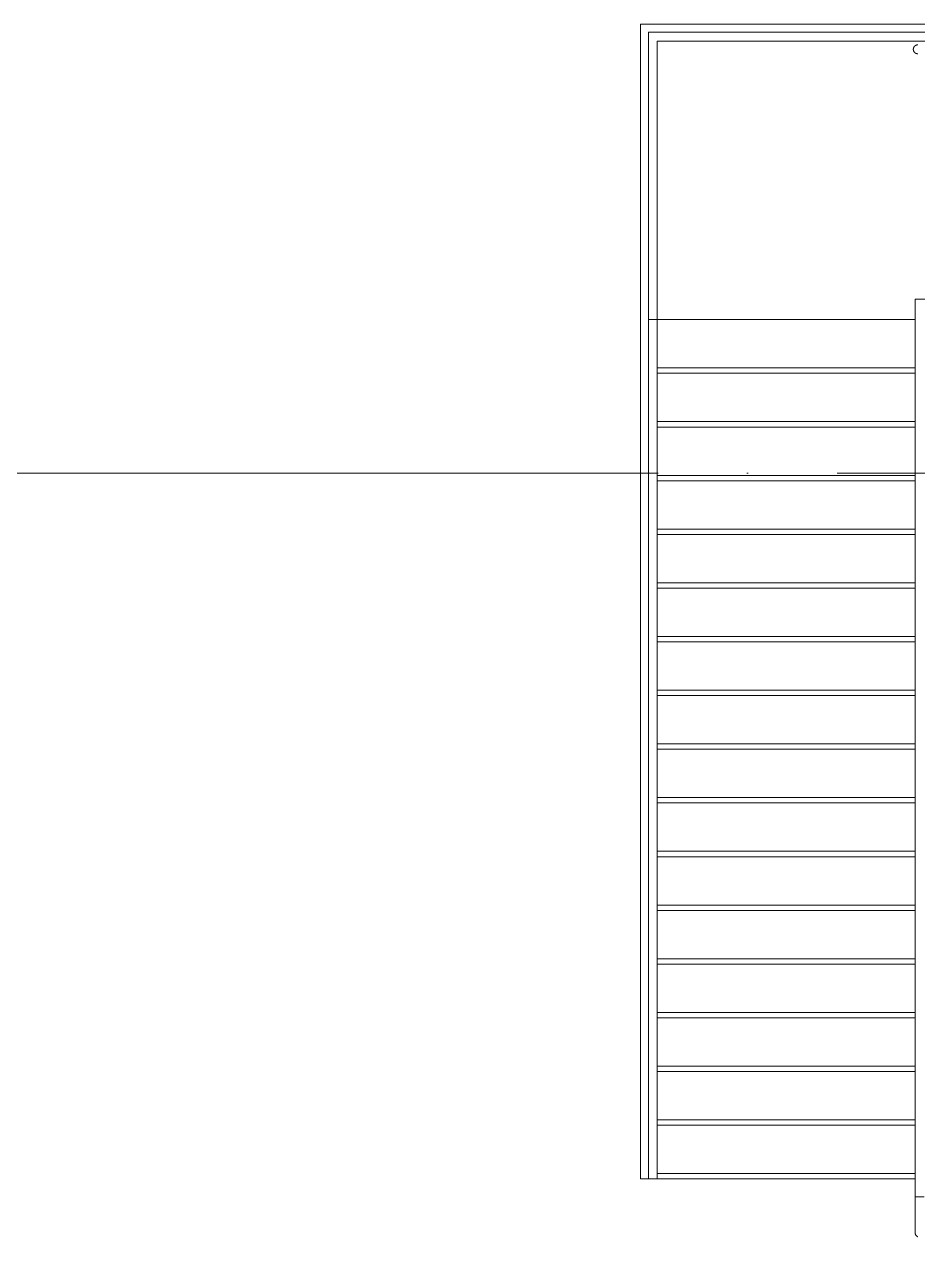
# Model space of a CAD drawing. Header units: millimetres. Extents: x -586848 to 520591, y -385801 to 675781.
# Drawn here: x 244451 to 249443, y 657681 to 664454 of the extents above; entities that cross this region are included whole.
import ezdxf

# ---------------------------------------------------------------- set-up
doc = ezdxf.new("R2010")
doc.units = ezdxf.units.MM
doc.linetypes.add('ADSK_Линия сетки', pattern=[25, 20, -2.5, 0, -2.5])
for name, color, linetype, lineweight in [('Лестницы', 252, 'Continuous', 9), ('Ограждение', 252, 'Continuous', 9), ('Оси', 252, 'Continuous', 9)]:
    doc.layers.add(name, color=color, linetype=linetype, lineweight=lineweight)

# ---------------------------------------------------------------- blocks, each defined once
blk = doc.blocks.new('3 этаж')
at = {"layer": 'Лестницы', "color": 251, "true_color": 0x636466}
for p, q in [((248695.8, 31743.6), (248695.8, 30116.1)), ((250568.4, 31743.6), (248695.8, 31743.6)), ((248695.8, 25293.6), (248695.8, 30116.1)), ((248790.4, 30093.6), (250230.8, 30093.6)), ((248790.4, 29823.6), (250230.8, 29823.6)), ((248790.4, 29793.6), (250230.8, 29793.6)), ((248790.4, 29523.6), (250230.8, 29523.6)), ((248790.4, 29493.6), (250230.8, 29493.6)), ((248790.4, 29223.6), (250230.8, 29223.6)), ((248790.4, 29193.6), (250230.8, 29193.6)), ((248790.4, 28923.6), (250230.8, 28923.6)), ((248790.4, 28893.6), (250230.8, 28893.6)), ((248790.4, 28623.6), (250230.8, 28623.6)), ((248790.4, 28593.6), (250230.8, 28593.6)), ((248790.4, 28323.6), (250230.8, 28323.6)), ((248790.4, 28293.6), (250230.8, 28293.6)), ((248790.4, 28023.6), (250230.8, 28023.6)), ((248790.4, 27993.6), (250230.8, 27993.6)), ((248790.4, 27723.6), (250230.8, 27723.6)), ((248790.4, 27693.6), (250230.8, 27693.6)), ((248790.4, 27423.6), (250230.8, 27423.6)), ((248790.4, 27393.6), (250230.8, 27393.6)), ((248790.4, 27123.6), (250230.8, 27123.6)), ((248790.4, 27093.6), (250230.8, 27093.6)), ((248790.4, 26823.6), (250230.8, 26823.6)), ((248790.4, 26793.6), (250230.8, 26793.6)), ((248790.4, 26523.6), (250230.8, 26523.6)), ((248790.4, 26493.6), (250230.8, 26493.6)), ((248790.4, 26223.6), (250230.8, 26223.6)), ((248790.4, 26193.6), (250230.8, 26193.6)), ((248790.4, 25923.6), (250230.8, 25923.6)), ((248790.4, 25893.6), (250230.8, 25893.6)), ((248790.4, 25623.6), (250230.8, 25623.6)), ((248790.4, 25593.6), (250230.8, 25593.6)), ((248695.8, 25293.6), (248740.4, 25293.6)), ((248790.4, 25323.6), (250230.8, 25323.6)), ((248790.4, 25293.6), (250230.8, 25293.6))]:
    blk.add_line(p, q, dxfattribs=at)
at = {"layer": 'Ограждение', "color": 251, "true_color": 0x636466}
for p, q in [((248740.4, 31698.6), (248740.4, 30093.6)), ((250545.8, 31698.6), (248740.4, 31698.6)), ((248790.4, 31648.6), (248790.4, 30093.6)), ((250545.8, 31648.6), (248790.4, 31648.6)), ((250220.8, 31604.6), (250220.9, 31605.6)), ((250220.8, 31603.6), (250220.8, 31604.6)), ((250220.8, 31603.3), (250220.8, 31603.6)), ((250220.8, 31602.3), (250220.8, 31603.3)), ((250220.9, 31601.3), (250220.8, 31602.3)), ((250220.9, 31605.6), (250221, 31606.5)), ((250221, 31600.3), (250220.9, 31601.3)), ((250221, 31606.5), (250221.1, 31607.5)), ((250221.1, 31599.3), (250221, 31600.3)), ((250221.1, 31607.5), (250221.3, 31608.5)), ((250221.3, 31598.3), (250221.1, 31599.3)), ((250221.3, 31608.5), (250221.5, 31609.5)), ((250221.6, 31597.4), (250221.3, 31598.3)), ((250221.5, 31609.5), (250221.8, 31610.5)), ((250221.8, 31596.4), (250221.6, 31597.4)), ((250221.8, 31610.5), (250222, 31611.4)), ((250222.1, 31595.4), (250221.8, 31596.4)), ((250222, 31611.4), (250222.4, 31612.4)), ((250222.5, 31594.5), (250222.1, 31595.4)), ((250222.4, 31612.4), (250222.8, 31613.3)), ((250222.9, 31593.6), (250222.5, 31594.5)), ((250222.8, 31613.3), (250223.2, 31614.2)), ((250223.3, 31592.7), (250222.9, 31593.6)), ((250223.2, 31614.2), (250223.6, 31615.1)), ((250223.7, 31591.8), (250223.3, 31592.7)), ((250223.6, 31615.1), (250224.1, 31616)), ((250224.2, 31590.9), (250223.7, 31591.8)), ((250224.1, 31616), (250224.6, 31616.8)), ((250224.7, 31590), (250224.2, 31590.9)), ((250224.6, 31616.8), (250225.1, 31617.7)), ((250225.3, 31589.2), (250224.7, 31590)), ((250225.1, 31617.7), (250225.7, 31618.5)), ((250225.9, 31588.4), (250225.3, 31589.2)), ((250225.7, 31618.5), (250226.3, 31619.3)), ((250226.5, 31587.6), (250225.9, 31588.4)), ((250226.3, 31619.3), (250227, 31620)), ((250227.2, 31586.9), (250226.5, 31587.6)), ((250227, 31620), (250227.7, 31620.8)), ((250227.8, 31586.1), (250227.2, 31586.9)), ((250227.7, 31620.8), (250228.4, 31621.5)), ((250228.6, 31585.4), (250227.8, 31586.1)), ((250228.4, 31621.5), (250229.1, 31622.2)), ((250229.3, 31584.8), (250228.6, 31585.4)), ((250229.1, 31622.2), (250229.9, 31622.8)), ((250230.1, 31584.1), (250229.3, 31584.8)), ((250229.9, 31622.8), (250230.6, 31623.4)), ((250230.8, 31583.5), (250230.1, 31584.1)), ((250230.6, 31623.4), (250231.4, 31624)), ((250231.7, 31582.9), (250230.8, 31583.5)), ((250231.4, 31624), (250232.3, 31624.6)), ((250232.5, 31582.4), (250231.7, 31582.9)), ((250232.3, 31624.6), (250233.1, 31625.1)), ((250233.4, 31581.9), (250232.5, 31582.4)), ((250233.1, 31625.1), (250234, 31625.6)), ((250234.2, 31581.4), (250233.4, 31581.9)), ((250234, 31625.6), (250234.9, 31626.1)), ((250235.1, 31580.9), (250234.2, 31581.4)), ((250234.9, 31626.1), (250235.8, 31626.5)), ((250236, 31580.5), (250235.1, 31580.9)), ((250235.8, 31626.5), (250236.7, 31626.9)), ((250237, 31580.2), (250236, 31580.5)), ((250236.7, 31626.9), (250237.7, 31627.2)), ((250237.9, 31579.8), (250237, 31580.2)), ((250237.7, 31627.2), (250238.6, 31627.5)), ((250238.9, 31579.5), (250237.9, 31579.8)), ((250238.6, 31627.5), (250239.6, 31627.8)), ((250239.8, 31579.3), (250238.9, 31579.5)), ((250239.6, 31627.8), (250240.5, 31628)), ((250240.8, 31579.1), (250239.8, 31579.3)), ((250240.5, 31628), (250241.5, 31628.2)), ((250241.8, 31578.9), (250240.8, 31579.1)), ((250241.5, 31628.2), (250242.5, 31628.3)), ((250242.8, 31578.7), (250241.8, 31578.9)), ((250242.5, 31628.3), (250243.5, 31628.5)), ((250243.8, 31578.6), (250242.8, 31578.7)), ((250243.5, 31628.5), (250244.5, 31628.5)), ((250244.8, 31578.6), (250243.8, 31578.6)), ((250244.5, 31628.5), (250245.5, 31628.6)), ((250245.8, 31578.6), (250244.8, 31578.6)), ((250245.5, 31628.6), (250245.8, 31628.6)), ((250230.8, 30208.6), (250230.8, 30083.2)), ((250381.8, 30208.6), (250230.8, 30208.6)), ((250230.8, 30208.6), (250381.2, 30208.6)), ((250230.8, 30058.2), (250230.8, 30208.6)), ((248740.4, 30093.6), (248790.4, 30093.6)), ((248740.4, 30093.6), (248740.4, 29793.6)), ((248790.4, 30093.6), (248740.4, 30093.6)), ((248790.4, 30093.6), (248790.4, 29793.6)), ((250230.8, 30058.2), (250230.8, 29799.8)), ((250230.8, 29793.6), (250230.8, 30058.2)), ((248740.4, 29793.6), (248740.4, 25293.6)), ((248790.4, 29793.6), (248790.4, 25293.6)), ((250230.8, 29799.8), (250230.8, 25299.8)), ((250230.8, 25293.6), (250230.8, 29793.6)), ((248790.4, 25293.6), (248740.4, 25293.6)), ((250230.8, 25294.1), (250230.8, 25193.6)), ((250230.8, 25193.6), (250230.8, 25293.6)), ((250230.8, 25193.6), (250230.8, 25185.6)), ((250230.8, 25191.4), (250230.8, 25193.6)), ((250230.8, 25193.6), (250280.8, 25193.6)), ((250230.8, 25183.4), (250230.8, 25191.4)), ((250230.8, 25185.6), (250230.8, 25177.6)), ((250230.8, 25175.4), (250230.8, 25183.4)), ((250230.8, 25177.6), (250230.8, 25169.6)), ((250230.8, 25167.5), (250230.8, 25175.4)), ((250230.8, 25169.6), (250230.8, 25161.7)), ((250230.8, 25159.6), (250230.8, 25167.5)), ((250230.8, 25161.7), (250230.8, 25153.8)), ((250230.8, 25151.7), (250230.8, 25159.6)), ((250230.8, 25153.8), (250230.8, 25146)), ((250230.8, 25143.9), (250230.8, 25151.7)), ((250230.8, 25146), (250230.8, 25138.3)), ((250230.8, 25136.2), (250230.8, 25143.9)), ((250230.8, 25138.3), (250230.8, 25130.6)), ((250230.8, 25128.6), (250230.8, 25136.2)), ((250230.8, 25130.6), (250230.8, 25123.1)), ((250230.8, 25121.1), (250230.8, 25128.6)), ((250230.8, 25123.1), (250230.8, 25115.7)), ((250230.8, 25113.7), (250230.8, 25121.1)), ((250230.8, 25115.7), (250230.8, 25108.4)), ((250230.8, 25106.4), (250230.8, 25113.7)), ((250230.8, 25108.4), (250230.8, 25101.2)), ((250230.8, 25099.3), (250230.8, 25106.4)), ((250230.8, 25101.2), (250230.8, 25094.2)), ((250230.8, 25092.3), (250230.8, 25099.3)), ((250230.8, 25094.2), (250230.8, 25087.3)), ((250230.8, 25085.5), (250230.8, 25092.3)), ((250230.8, 25087.3), (250230.8, 25080.6)), ((250230.8, 25078.9), (250230.8, 25085.5)), ((250230.8, 25080.6), (250230.8, 25074.1)), ((250230.8, 25072.4), (250230.8, 25078.9)), ((250230.8, 25074.1), (250230.8, 25067.8)), ((250230.8, 25066.1), (250230.8, 25072.4)), ((250230.8, 25067.8), (250230.8, 25061.7)), ((250230.8, 25060.1), (250230.8, 25066.1)), ((250230.8, 25061.7), (250230.8, 25055.8)), ((250230.8, 25054.2), (250230.8, 25060.1)), ((250230.8, 25055.8), (250230.8, 25050.1)), ((250230.8, 25048.6), (250230.8, 25054.2)), ((250230.8, 25050.1), (250230.8, 25044.6)), ((250230.8, 25043.2), (250230.8, 25048.6)), ((250230.8, 25044.6), (250230.8, 25039.4)), ((250230.8, 25038), (250230.8, 25043.2)), ((250230.8, 25039.4), (250230.8, 25034.4)), ((250230.8, 25033.1), (250230.8, 25038)), ((250230.8, 25034.4), (250230.8, 25029.7)), ((250230.8, 25028.5), (250230.8, 25033.1)), ((250230.8, 25029.7), (250230.8, 25025.3)), ((250230.8, 25024.1), (250230.8, 25028.5)), ((250230.8, 25025.3), (250230.8, 25021.1)), ((250230.8, 25020), (250230.8, 25024.1)), ((250230.8, 25021.1), (250230.8, 25017.2)), ((250230.8, 25016.2), (250230.8, 25020)), ((250230.8, 25017.2), (250230.8, 25013.5)), ((250230.8, 25012.6), (250230.8, 25016.2)), ((250230.8, 25013.5), (250230.8, 25010.2)), ((250230.8, 25009.3), (250230.8, 25012.6)), ((250230.8, 25010.2), (250230.8, 25007.1)), ((250230.8, 25006.4), (250230.8, 25009.3)), ((250230.8, 25007.1), (250230.8, 25004.4)), ((250230.8, 25003.7), (250230.8, 25006.4)), ((250230.8, 25004.4), (250230.8, 25002)), ((250230.8, 25001.3), (250230.8, 25003.7)), ((250230.8, 25002), (250230.8, 24999.8)), ((250230.8, 24999.3), (250230.8, 25001.3)), ((250230.8, 24999.8), (250230.8, 24998)), ((250230.8, 24997.5), (250230.8, 24999.3)), ((250230.8, 24998), (250230.8, 24996.5)), ((250230.8, 24996.1), (250230.8, 24997.5)), ((250230.8, 24996.5), (250230.8, 24995.3)), ((250230.8, 24995), (250230.8, 24996.1)), ((250230.8, 24995.3), (250230.8, 24994.4)), ((250230.8, 24994.2), (250230.8, 24995)), ((250230.8, 24994.4), (250230.8, 24993.8)), ((250230.8, 24993.7), (250230.8, 24994.2)), ((250230.8, 24993.8), (250230.8, 24993.6)), ((250230.8, 24993.6), (250230.8, 24993.7)), ((250230.8, 24993.3), (250230.8, 24993.6)), ((250230.8, 24993.6), (250230.8, 24993.6)), ((250230.8, 24992.3), (250230.8, 24993.3)), ((250230.9, 24991.3), (250230.8, 24992.3)), ((250231, 24990.3), (250230.9, 24991.3)), ((250231.1, 24989.3), (250231, 24990.3)), ((250231.3, 24988.3), (250231.1, 24989.3)), ((250231.6, 24987.4), (250231.3, 24988.3)), ((250231.8, 24986.4), (250231.6, 24987.4)), ((250232.1, 24985.4), (250231.8, 24986.4)), ((250232.5, 24984.5), (250232.1, 24985.4)), ((250232.9, 24983.6), (250232.5, 24984.5)), ((250233.3, 24982.7), (250232.9, 24983.6)), ((250233.7, 24981.8), (250233.3, 24982.7)), ((250234.2, 24980.9), (250233.7, 24981.8)), ((250234.7, 24980), (250234.2, 24980.9)), ((250235.3, 24979.2), (250234.7, 24980)), ((250235.9, 24978.4), (250235.3, 24979.2)), ((250236.5, 24977.6), (250235.9, 24978.4)), ((250237.2, 24976.9), (250236.5, 24977.6)), ((250237.8, 24976.1), (250237.2, 24976.9)), ((250238.6, 24975.4), (250237.8, 24976.1)), ((250239.3, 24974.8), (250238.6, 24975.4)), ((250240.1, 24974.1), (250239.3, 24974.8)), ((250240.8, 24973.5), (250240.1, 24974.1)), ((250241.7, 24972.9), (250240.8, 24973.5)), ((250242.5, 24972.4), (250241.7, 24972.9)), ((250243.4, 24971.9), (250242.5, 24972.4)), ((250244.2, 24971.4), (250243.4, 24971.9)), ((250245.1, 24970.9), (250244.2, 24971.4)), ((250246, 24970.5), (250245.1, 24970.9))]:
    blk.add_line(p, q, dxfattribs=at)
at = {"layer": 'Оси', "color": 251, "linetype": 'ADSK_Линия сетки', "ltscale": 200, "true_color": 0x636466}
blk.add_line((308795.8, 29236.6), (237073.5, 29236.6), dxfattribs=at)

msp = doc.modelspace()

# ---------------------------------------------------------------- block references
msp.add_blockref('3 этаж', (-802.7, 632710.4))

doc.saveas('drawing.dxf')
